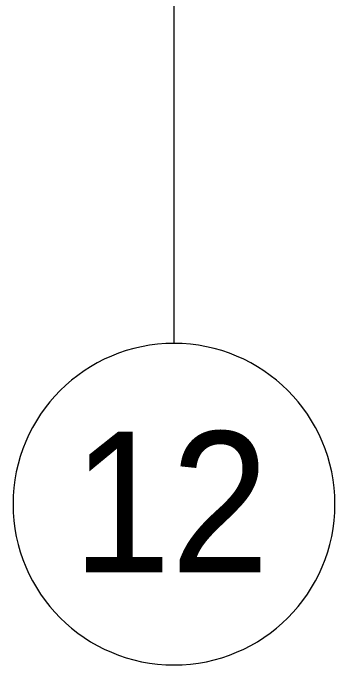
# Model space of a CAD drawing. Header units: millimetres. Extents: x 63482 to 319368, y -8553 to 29000.
# Drawn here: x 171099 to 175099, y -8553 to -443 of the extents above; entities that cross this region are included whole.
import ezdxf

# ---------------------------------------------------------------- set-up
doc = ezdxf.new("R2010")
doc.units = ezdxf.units.MM
doc.layers.add('Оси', color=7, linetype='Continuous', lineweight=9)
doc.layers.add('Оси-1', color=7, linetype='Continuous', lineweight=20)
doc.styles.add('Arial_1', font='arial.ttf', dxfattribs={"width": 0.9, "height": 1750})

# ---------------------------------------------------------------- blocks, each defined once
blk = doc.blocks.new('Ось сетки - D8-29747960-Общий план 3 этажа с размещением фрагментов 3_1-3_8')
at = {"layer": 'Оси-1'}
for start, end in [(360, 180), (180, 360)]:
    blk.add_arc((0, 0), 4, start, end, dxfattribs=at)

msp = doc.modelspace()

# ---------------------------------------------------------------- linework, layer by layer
at = {"layer": 'Оси'}
msp.add_line((173098.6, -4552.8), (173098.6, 7947.2), dxfattribs=at)

# ---------------------------------------------------------------- block references
at = {"layer": 'Оси-1', "xscale": 499.9999999999995, "yscale": 499.9999999999995, "zscale": 499.9999999999995}
msp.add_blockref('Ось сетки - D8-29747960-Общий план 3 этажа с размещением фрагментов 3_1-3_8', (173098.6, -6552.8), dxfattribs=at)

# ---------------------------------------------------------------- texts
at = {"layer": 'Оси', "insert": (171835.5, -5649.6), "char_height": 1750, "width": 3030.379, "attachment_point": 1, "style": 'Arial_1'}
msp.add_mtext('12', dxfattribs=at)

doc.saveas('drawing.dxf')
